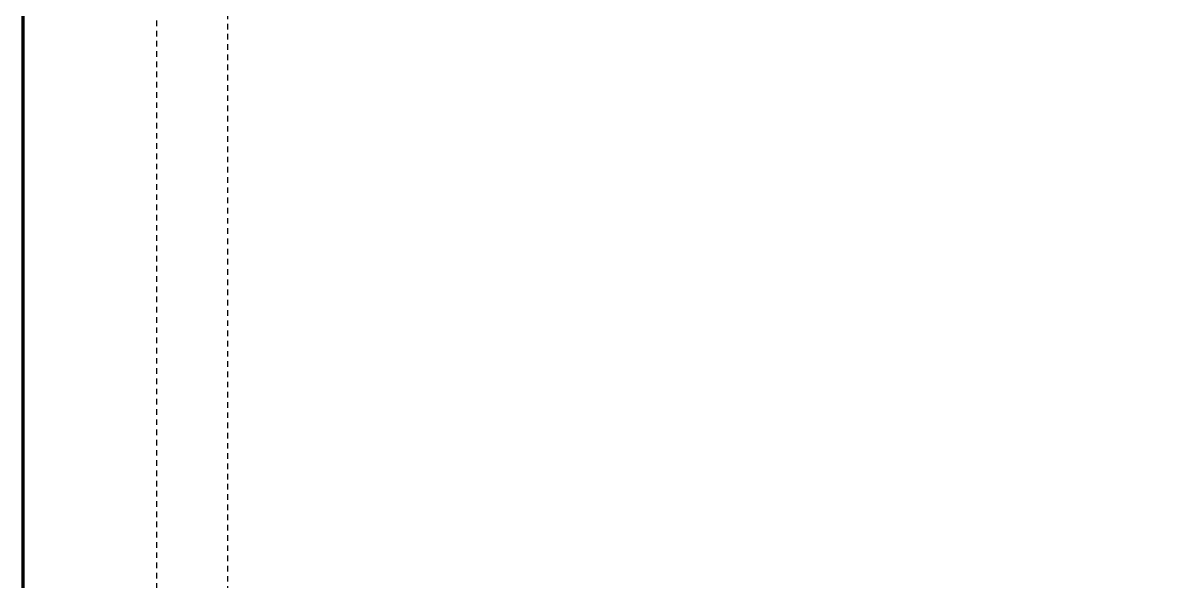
# Model space of a CAD drawing. Header units: millimetres. Extents: x -25371 to 2282244, y -90657 to 147824.
# Drawn here: x 1532434 to 1533170, y -5257 to -4902 of the extents above; entities that cross this region are included whole.
import ezdxf

# ---------------------------------------------------------------- set-up
doc = ezdxf.new("R2010")
doc.units = ezdxf.units.MM
doc.linetypes.add('TA_HL_001.00000', pattern=[6.5, 3.55, -2.95])
doc.layers.add('000 - EXISTING_BUILDING_MAIN_COLOR_1', color=7, linetype='Continuous')
doc.layers.add('000 - EXISTING_BUILDING_MAIN_COLOR_2', color=7, linetype='TA_HL_001.00000')

# ---------------------------------------------------------------- blocks, each defined once
blk = doc.blocks.new('System Panel - DPA-AR_Facade_Solid Panel 150mm-V101-2505-01 EGRESS LEVEL PLAN')
at = {"layer": '000 - EXISTING_BUILDING_MAIN_COLOR_1', "color": 7, "lineweight": 70}
blk.add_line((-750.000000152399, -199.9999999999978), (750.0000001524012, -199.9999999999978), dxfattribs=at)
blk = doc.blocks.new('LOUVER DOOR - 1300x2150 mm-5354091-2505-01 EGRESS LEVEL PLAN')
at = {"layer": '000 - EXISTING_BUILDING_MAIN_COLOR_2', "color": 7}
for p, q in [((614.9999999999986, -56.34999999999666), (614.9999999999986, -1286.349999999996)), ((569.999999999997, -1286.349999999996), (569.999999999997, -131.3500000000015))]:
    blk.add_line(p, q, dxfattribs=at)
blk.add_arc((615.0000000000006, -56.34999999999629), 1230, 183.5021608018303, 269.9999999999992, dxfattribs=at)
blk = doc.blocks.new('A$C4b8f3cd2')
at = {"layer": '000 - EXISTING_BUILDING_MAIN_COLOR_1', "color": 7, "rotation": 89.99999999999991}
blk.add_blockref('System Panel - DPA-AR_Facade_Solid Panel 150mm-V101-2505-01 EGRESS LEVEL PLAN', (6799.537211477058, 3899.999232655239), dxfattribs=at)
at = {"layer": '000 - EXISTING_BUILDING_MAIN_COLOR_2', "color": 7, "rotation": 180}
blk.add_blockref('LOUVER DOOR - 1300x2150 mm-5354091-2505-01 EGRESS LEVEL PLAN', (7699.537211477058, 3368.649232502835), dxfattribs=at)

msp = doc.modelspace()

# ---------------------------------------------------------------- block references
at = {"color": 7}
msp.add_blockref('A$C4b8f3cd2', (1525434.64800377, -8816.585454047028), dxfattribs=at)

doc.saveas('drawing.dxf')
